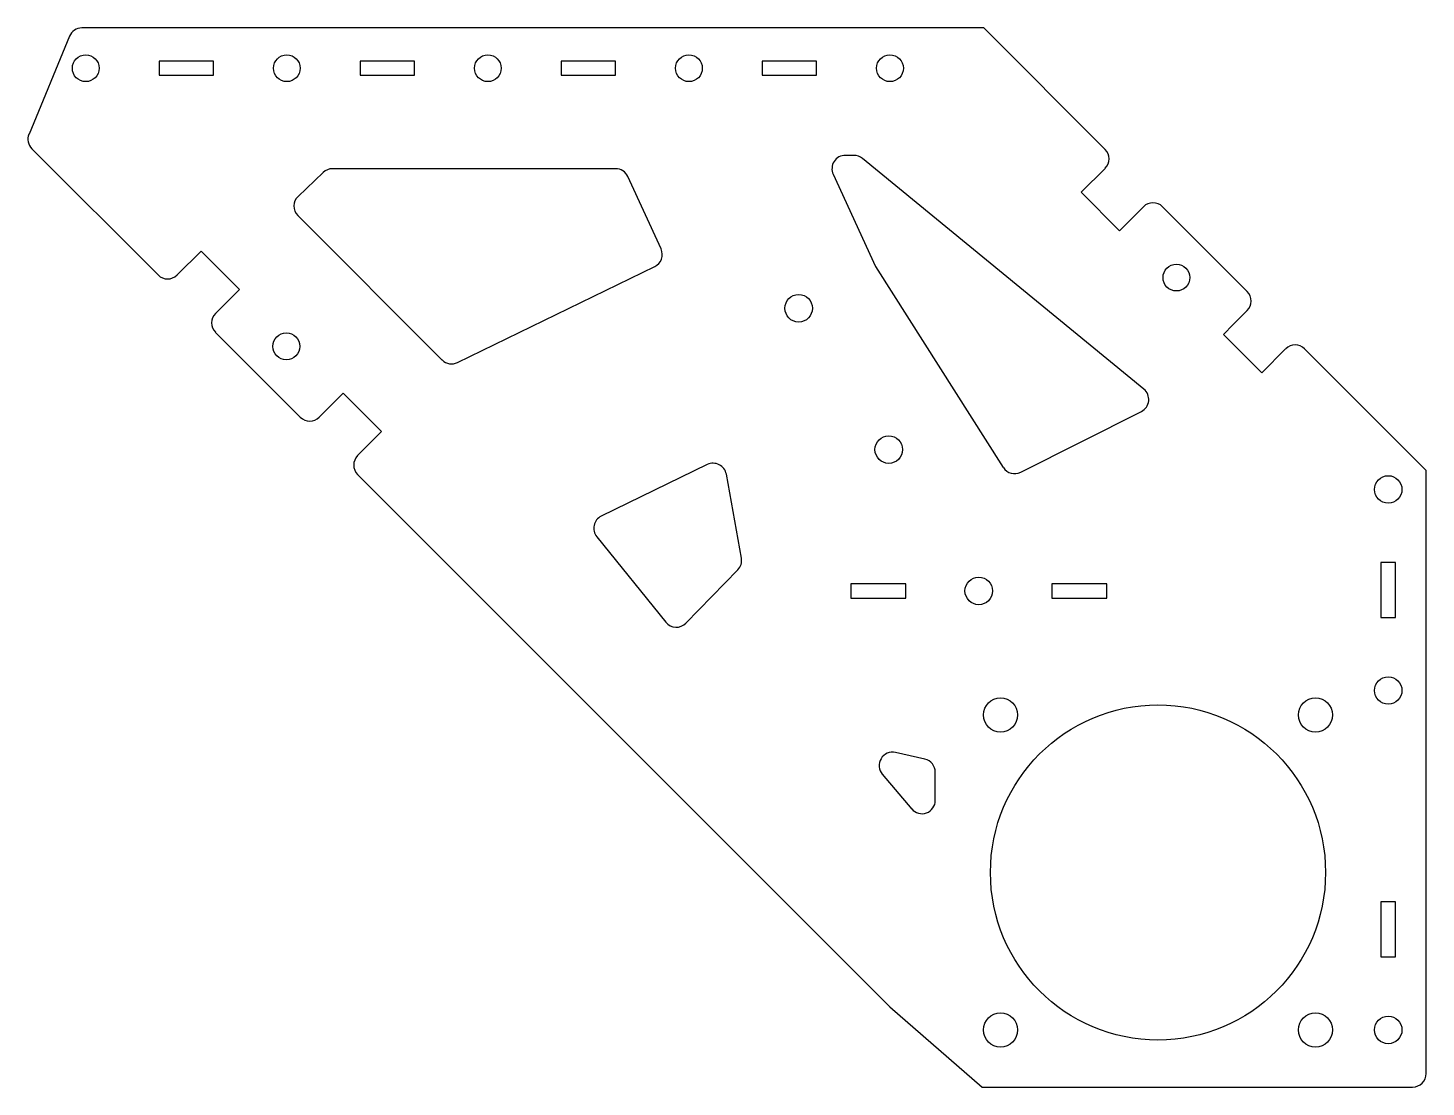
# Model space of a CAD drawing. Header units: millimetres. Extents: x -122 to 87, y -17 to 141.
import ezdxf

# ---------------------------------------------------------------- set-up
doc = ezdxf.new("R2010")
doc.units = ezdxf.units.MM

msp = doc.modelspace()

# ---------------------------------------------------------------- linework, layer by layer
at = {"color": 7, "linetype": 'Continuous', "lineweight": 25}
for p, q in [((-115.4, 139.82), (-121.44, 125.22)), ((21.03, 141.05), (-113.55, 141.05)), ((39.14, 122.94), (21.03, 141.05)), ((-93.92, 136.1), (-102.02, 136.1)), ((-102.02, 136.1), (-102.02, 134)), ((-93.92, 134), (-93.92, 136.1)), ((-72.02, 136.1), (-72.02, 134)), ((-63.92, 136.1), (-72.02, 136.1)), ((-63.92, 134), (-63.92, 136.1)), ((-42.02, 136.1), (-42.02, 134)), ((-33.92, 136.1), (-42.02, 136.1)), ((-33.92, 134), (-33.92, 136.1)), ((-12.02, 136.1), (-12.02, 134)), ((-3.92, 136.1), (-12.02, 136.1)), ((-3.92, 134), (-3.92, 136.1)), ((-102.02, 134), (-93.92, 134)), ((-72.02, 134), (-63.92, 134)), ((-42.02, 134), (-33.92, 134)), ((-12.02, 134), (-3.92, 134)), ((-121.01, 123.04), (-102.17, 104.2)), ((1.66, 122.05), (0.38, 122.05)), ((44.92, 87.17), (2.93, 121.6)), ((-77.55, 119.5), (-81.3, 115.92)), ((-33.89, 120.05), (-76.17, 120.05)), ((-1.44, 119.22), (4.86, 105.45)), ((35.57, 116.54), (39.14, 120.11)), ((-27.13, 108.08), (-32.07, 118.89)), ((41.3, 110.81), (35.57, 116.54)), ((-81.34, 113.06), (-59.79, 91.51)), ((44.87, 114.38), (41.3, 110.81)), ((60.36, 101.73), (47.7, 114.38)), ((-99.34, 104.2), (-95.77, 107.77)), ((-95.77, 107.77), (-90.04, 102.04)), ((-57.5, 91.13), (-28.07, 105.45)), ((4.86, 105.45), (23.95, 75.48)), ((-90.04, 102.04), (-93.61, 98.47)), ((58.27, 96.81), (60.36, 98.9)), ((56.79, 95.33), (58.27, 96.81)), ((-93.61, 95.64), (-80.96, 82.99)), ((62.51, 89.6), (56.79, 95.33)), ((66.08, 93.17), (62.51, 89.6)), ((87.03, 75.05), (68.91, 93.17)), ((-78.13, 82.99), (-74.56, 86.55)), ((-74.56, 86.55), (-68.83, 80.83)), ((26.54, 74.77), (44.55, 83.84)), ((-68.83, 80.83), (-72.4, 77.26)), ((-20.22, 75.91), (-36.05, 68.21)), ((-72.4, 74.43), (7.03, -5)), ((-15.13, 61.95), (-17.38, 74.46)), ((87.03, -14.96), (87.03, 75.05)), ((-36.73, 65.15), (-26.4, 52.38)), ((80.29, 61.3), (80.29, 53.1)), ((82.49, 61.3), (80.29, 61.3)), ((82.49, 53.1), (82.49, 61.3)), ((-23.41, 52.24), (-15.67, 60.2)), ((9.38, 58.1), (1.18, 58.1)), ((1.18, 58.1), (1.18, 56)), ((9.38, 56), (9.38, 58.1)), ((39.38, 58.1), (31.18, 58.1)), ((31.18, 58.1), (31.18, 56)), ((39.38, 56), (39.38, 58.1)), ((1.18, 56), (9.38, 56)), ((31.18, 56), (39.38, 56)), ((80.29, 53.1), (82.49, 53.1)), ((12.24, 31.95), (7.86, 32.94)), ((5.89, 29.7), (10.28, 24.52)), ((13.8, 25.82), (13.8, 30)), ((80.29, 10.65), (80.29, 2.45)), ((82.49, 10.65), (80.29, 10.65)), ((82.49, 2.45), (82.49, 10.65)), ((80.29, 2.45), (82.49, 2.45)), ((7.03, -5), (20.81, -16.96)), ((20.81, -16.96), (73.23, -16.96)), ((73.23, -16.96), (85.03, -16.96))]:
    msp.add_line(p, q, dxfattribs=at)
for centre, radius in [((-112.97, 135.05), 2), ((-82.97, 135.05), 2), ((-52.97, 135.05), 2), ((-22.97, 135.05), 2), ((7.03, 135.05), 2), ((49.78, 103.81), 2), ((-6.59, 99.23), 2.05), ((-83.04, 93.55), 2), ((6.85, 78.14), 2.05), ((81.39, 72.2), 2.05), ((20.28, 57.05), 2.05), ((81.39, 42.2), 2.05), ((23.53, 38.55), 2.55), ((47.03, 15.05), 25), ((70.53, 38.55), 2.55), ((23.53, -8.45), 2.55), ((70.53, -8.45), 2.55), ((81.39, -8.45), 2.05)]:
    msp.add_circle(centre, radius, dxfattribs=at)
for centre, start, end in [((-113.55, 139.05), 90, 157.5), ((-119.6, 124.45), 157.5, 225), ((0.38, 120.05), 90, 204.5787), ((1.66, 120.05), 50.6483, 90), ((37.73, 121.53), 315, 45), ((-76.17, 118.05), 90, 133.6243), ((-33.89, 118.05), 24.5787, 90), ((-79.92, 114.48), 133.6243, 225), ((46.28, 112.97), 45, 135), ((-28.95, 107.25), 295.9497, 24.5787), ((-100.76, 105.61), 225, 315), ((58.94, 100.31), 314.9756, 45), ((-92.2, 97.06), 135, 225), ((67.5, 91.76), 45, 135), ((-58.38, 92.93), 225, 295.9497), ((43.65, 85.62), 296.7303, 50.6483), ((-79.54, 84.4), 225, 315), ((-70.99, 75.84), 135, 225), ((-19.35, 74.11), 10.1798, 115.9497), ((25.64, 76.55), 212.4948, 296.7303), ((-35.17, 66.41), 115.9497, 218.9583), ((-17.1, 61.6), 315.7896, 10.1798), ((-24.84, 53.64), 218.9583, 315.7896), ((7.41, 30.99), 77.2465, 220.3119), ((11.8, 30), 0, 77.2465), ((11.8, 25.82), 220.3119, 0), ((85.03, -14.96), 270, 0)]:
    msp.add_arc(centre, 2, start, end, dxfattribs=at)

doc.saveas('drawing.dxf')
